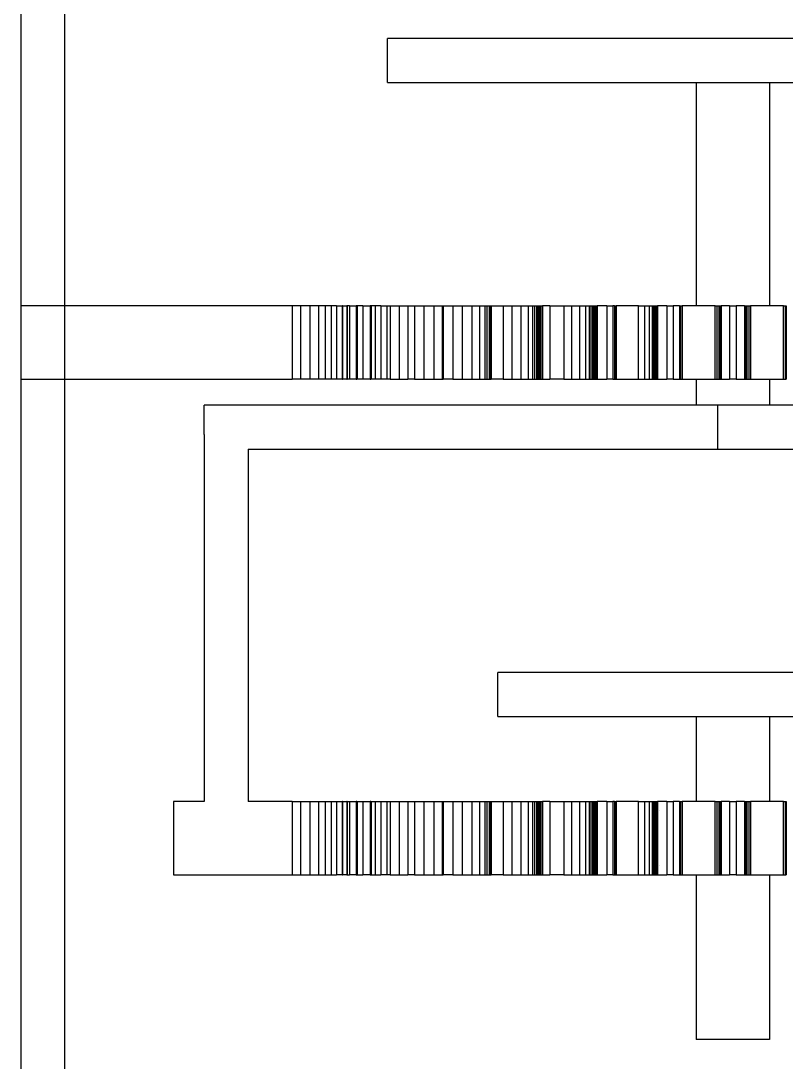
# Model space of a CAD drawing. Extents: x -49 to 4846, y -968 to 1090.
# Drawn here: x 3659.2 to 3763.6, y 842.1 to 984.1 of the extents above; entities that cross this region are included whole.
import ezdxf

# ---------------------------------------------------------------- set-up
doc = ezdxf.new("R2010")
doc.units = 0
doc.layers.get('0').update_dxf_attribs({"linetype": 'CONTINUOUS'})

msp = doc.modelspace()

# ---------------------------------------------------------------- linework, layer by layer
at = {"color": 1}
for p, q in [((3659.242788, 1007.596389), (3659.242788, 757.596389)), ((3659.242788, 1007.596389), (3659.242788, 757.596389)), ((3665.242788, 757.596389), (3665.242788, 1007.596389)), ((3709.242788, 975.661723), (3709.242788, 981.661723)), ((3824.242788, 981.661723), (3709.242788, 981.661723)), ((3709.242788, 975.661723), (3709.242788, 981.661723)), ((3709.242788, 975.661723), (3959.242788, 975.661723)), ((3751.300501, 975.661723), (3751.300501, 945.189722)), ((3761.300501, 975.661723), (3761.300501, 945.189722)), ((3659.242788, 945.189722), (3659.242788, 935.189722)), ((3696.242608, 945.189722), (3659.242788, 945.189722)), ((3696.242608, 945.189722), (3696.242608, 935.189722)), ((3696.24787, 945.189722), (3696.243923, 945.189722)), ((3697.348955, 945.189722), (3696.24787, 945.189722)), ((3696.24787, 945.189722), (3696.24787, 935.189722)), ((3698.626124, 945.189722), (3697.348955, 945.189722)), ((3697.348955, 945.189722), (3697.348955, 935.189722)), ((3699.825635, 945.189722), (3698.626124, 945.189722)), ((3698.626124, 945.189722), (3698.626124, 935.189722)), ((3700.747678, 945.189722), (3699.825635, 945.189722)), ((3699.825635, 945.189722), (3699.825635, 935.189722)), ((3701.538768, 945.189722), (3700.747676, 945.189722)), ((3700.747678, 945.189722), (3700.747678, 935.189722)), ((3702.283377, 945.189722), (3701.538768, 945.189722)), ((3701.538768, 945.189722), (3701.538768, 935.189722)), ((3702.283377, 945.189722), (3702.283377, 935.189722)), ((3702.283378, 945.189722), (3703.065824, 945.189722)), ((3703.08027, 945.189722), (3703.065551, 945.189722)), ((3703.065824, 945.189722), (3703.065824, 935.189722)), ((3703.08027, 945.189722), (3703.08501, 945.189722)), ((3703.08501, 945.189722), (3703.08501, 935.189722)), ((3703.08501, 945.189722), (3703.689914, 945.189722)), ((3703.734, 945.189722), (3703.689914, 945.189722)), ((3703.689914, 945.189722), (3703.689914, 935.189722)), ((3703.734, 945.189722), (3703.748665, 945.189722)), ((3703.734, 945.189722), (3703.734, 935.189722)), ((3703.748665, 945.189722), (3703.748665, 935.189722)), ((3704.023174, 945.189722), (3703.748665, 945.189722)), ((3704.023174, 945.189722), (3704.023174, 935.189722)), ((3704.023176, 945.189722), (3704.950318, 945.189722)), ((3705.023556, 945.189722), (3704.950318, 945.189722)), ((3704.950318, 945.189722), (3704.950318, 935.189722)), ((3705.023556, 945.189722), (3705.053554, 945.189722)), ((3705.023556, 945.189722), (3705.023556, 935.189722)), ((3705.053554, 945.189722), (3705.053554, 935.189722)), ((3705.077155, 945.189722), (3705.053554, 945.189722)), ((3705.847597, 945.189722), (3705.077155, 945.189722)), ((3705.077155, 945.189722), (3705.077155, 935.189722)), ((3705.847597, 945.189722), (3705.847597, 935.189722)), ((3705.847598, 945.189722), (3706.840622, 945.189722)), ((3706.942654, 945.189722), (3706.840622, 945.189722)), ((3706.840622, 945.189722), (3706.840622, 935.189722)), ((3706.942654, 945.189722), (3706.993322, 945.189722)), ((3706.942654, 945.189722), (3706.942654, 935.189722)), ((3706.993322, 945.189722), (3706.993322, 935.189722)), ((3707.525964, 945.189722), (3706.993322, 945.189722)), ((3708.297549, 945.189722), (3707.525964, 945.189722)), ((3707.525964, 945.189722), (3707.525964, 935.189722)), ((3708.297549, 945.189722), (3708.297549, 935.189722)), ((3708.29755, 945.189722), (3709.129159, 945.189722)), ((3709.129159, 945.189722), (3709.129159, 935.189722)), ((3709.129159, 945.189722), (3709.588624, 945.189722)), ((3709.588624, 945.189722), (3709.588624, 935.189722)), ((3709.588624, 945.189722), (3710.837717, 945.189722)), ((3710.837717, 945.189722), (3710.837717, 935.189722)), ((3710.837717, 945.189722), (3712.009745, 945.189722)), ((3712.009745, 945.189722), (3712.009745, 935.189722)), ((3712.009745, 945.189722), (3712.908592, 945.189722)), ((3712.908592, 945.189722), (3712.908592, 935.189722)), ((3712.908592, 945.189722), (3714.191394, 945.189722)), ((3714.191394, 945.189722), (3714.191394, 935.189722)), ((3714.191394, 945.189722), (3715.546024, 945.189722)), ((3715.546024, 945.189722), (3715.546024, 935.189722)), ((3715.546024, 945.189722), (3716.668772, 945.189722)), ((3716.668772, 945.189722), (3716.668772, 935.189722)), ((3716.668772, 945.189722), (3716.826049, 945.189722)), ((3716.826049, 945.189722), (3716.826049, 935.189722)), ((3716.826049, 945.189722), (3718.124996, 945.189722)), ((3718.124996, 945.189722), (3718.124996, 935.189722)), ((3718.124996, 945.189722), (3719.385442, 945.189722)), ((3719.385442, 945.189722), (3719.385442, 935.189722)), ((3719.385442, 945.189722), (3720.698085, 945.189722)), ((3720.698085, 945.189722), (3720.698085, 935.189722)), ((3720.698085, 945.189722), (3721.769007, 945.189722)), ((3721.769007, 945.189722), (3721.769007, 935.189722)), ((3721.769007, 945.189722), (3722.471939, 945.189722)), ((3722.471939, 945.189722), (3722.471939, 935.189722)), ((3722.471939, 945.189722), (3722.762106, 945.189722)), ((3722.762106, 945.189722), (3722.762106, 935.189722)), ((3722.762106, 945.189722), (3723.10026, 945.189722)), ((3723.10026, 945.189722), (3723.10026, 935.189722)), ((3723.10026, 945.189722), (3723.108453, 945.189722)), ((3723.108453, 945.189722), (3723.108453, 935.189722)), ((3723.108453, 945.189722), (3723.306667, 945.189722)), ((3723.306667, 945.189722), (3723.306667, 935.189722)), ((3723.306667, 945.189722), (3723.367576, 945.189722)), ((3723.367576, 945.189722), (3723.367576, 935.189722)), ((3723.367576, 945.189722), (3725.009852, 945.189722)), ((3725.009852, 945.189722), (3725.009852, 935.189722)), ((3725.009852, 945.189722), (3726.192854, 945.189722)), ((3726.192854, 945.189722), (3726.192854, 935.189722)), ((3726.192854, 945.189722), (3727.406143, 945.189722)), ((3727.406143, 945.189722), (3727.406143, 935.189722)), ((3727.406143, 945.189722), (3728.378434, 945.189722)), ((3728.378434, 945.189722), (3728.378434, 935.189722)), ((3728.378434, 945.189722), (3729.005607, 945.189722)), ((3729.005608, 945.189722), (3729.005608, 935.189722)), ((3729.005608, 945.189722), (3729.26115, 945.189722)), ((3729.26115, 945.189722), (3729.26115, 935.189722)), ((3729.26115, 945.189722), (3729.556026, 945.189722)), ((3729.556026, 945.189722), (3729.556026, 935.189722)), ((3729.556026, 945.189722), (3729.563125, 945.189722)), ((3729.563125, 945.189722), (3729.563125, 935.189722)), ((3729.563125, 945.189722), (3729.734103, 945.189722)), ((3729.734103, 945.189722), (3729.734103, 935.189722)), ((3729.734103, 945.189722), (3729.788922, 945.189722)), ((3729.788922, 945.189722), (3729.788922, 935.189722)), ((3729.788922, 945.189722), (3729.963883, 945.189722)), ((3729.963883, 945.189722), (3729.963883, 935.189722)), ((3729.963883, 945.189722), (3730.08489, 945.189722)), ((3730.08489, 945.189722), (3730.08489, 935.189722)), ((3730.08489, 945.189722), (3730.141309, 945.189722)), ((3730.141304, 945.189722), (3730.141304, 935.189722)), ((3730.141304, 945.189722), (3730.358444, 945.189722)), ((3730.358444, 945.189722), (3730.358444, 935.189722)), ((3731.34843, 945.189722), (3730.358444, 945.189722)), ((3731.34843, 945.189722), (3731.34843, 935.189722)), ((3731.34843, 945.189722), (3733.26226, 945.189722)), ((3733.26226, 945.189722), (3733.26226, 935.189722)), ((3733.26226, 945.189722), (3734.316115, 945.189722)), ((3734.316115, 945.189722), (3734.316115, 935.189722)), ((3734.316115, 945.189722), (3735.377022, 945.189722)), ((3735.377022, 945.189722), (3735.377022, 935.189722)), ((3735.377022, 945.189722), (3736.20819, 945.189722)), ((3736.20819, 945.189722), (3736.20819, 935.189722)), ((3736.20819, 945.189722), (3736.732194, 945.189722)), ((3736.732194, 945.189722), (3736.732194, 935.189722)), ((3736.732194, 945.189722), (3736.941944, 945.189722)), ((3736.941944, 945.189722), (3736.941944, 935.189722)), ((3736.941944, 945.189722), (3737.180653, 945.189722)), ((3737.180653, 945.189722), (3737.180653, 935.189722)), ((3737.180653, 945.189722), (3737.186348, 945.189722)), ((3737.186348, 945.189722), (3737.186348, 935.189722)), ((3737.186348, 945.189722), (3737.322618, 945.189722)), ((3737.322618, 945.189722), (3737.322618, 935.189722)), ((3737.322618, 945.189722), (3737.365907, 945.189722)), ((3737.365907, 945.189722), (3737.365907, 935.189722)), ((3737.365907, 945.189722), (3737.502419, 945.189722)), ((3737.502419, 945.189722), (3737.502419, 935.189722)), ((3737.502419, 945.189722), (3737.594851, 945.189722)), ((3737.594851, 945.189722), (3737.594851, 935.189722)), ((3737.594851, 945.189722), (3737.637072, 945.189722)), ((3737.637069, 945.189722), (3737.637069, 935.189722)), ((3737.637069, 945.189722), (3737.792753, 945.189722)), ((3737.792753, 945.189722), (3737.792753, 935.189722)), ((3739.112377, 945.189722), (3737.792753, 945.189722)), ((3739.112377, 945.189722), (3739.112377, 935.189722)), ((3739.112377, 945.189722), (3739.934851, 945.189722)), ((3739.934851, 945.189722), (3739.934851, 935.189722)), ((3740.176209, 945.189722), (3739.934851, 945.189722)), ((3740.176209, 945.189722), (3740.176209, 935.189722)), ((3740.176209, 945.189722), (3740.258568, 945.189722)), ((3740.258568, 945.189722), (3740.258568, 935.189722)), ((3740.258568, 945.189722), (3740.381801, 945.189722)), ((3743.439668, 945.189722), (3740.381801, 945.189722)), ((3740.381801, 945.189722), (3740.381801, 935.189722)), ((3743.439668, 945.189722), (3744.262359, 945.189722)), ((3743.439668, 935.189722), (3743.439668, 945.189722)), ((3744.262359, 945.189722), (3744.262359, 935.189722)), ((3744.262359, 945.189722), (3744.916076, 945.189722)), ((3744.916076, 945.189722), (3744.916076, 935.189722)), ((3744.916076, 945.189722), (3745.314009, 945.189722)), ((3745.314009, 945.189722), (3745.314009, 935.189722)), ((3745.314009, 945.189722), (3745.4688, 945.189722)), ((3745.4688, 945.189722), (3745.4688, 935.189722)), ((3745.4688, 945.189722), (3745.64091, 945.189722)), ((3745.64091, 945.189722), (3745.64091, 935.189722)), ((3745.64091, 945.189722), (3745.644951, 945.189722)), ((3745.644951, 945.189722), (3745.644951, 935.189722)), ((3745.644951, 945.189722), (3745.740558, 945.189722)), ((3745.740558, 945.189722), (3745.740558, 935.189722)), ((3745.740558, 945.189722), (3745.770425, 945.189722)), ((3745.770425, 945.189722), (3745.770425, 935.189722)), ((3745.770425, 945.189722), (3745.862521, 945.189722)), ((3745.862521, 945.189722), (3745.862521, 935.189722)), ((3745.862521, 945.189722), (3745.92234, 945.189722)), ((3745.92234, 945.189722), (3745.92234, 935.189722)), ((3745.92234, 945.189722), (3745.948517, 945.189722)), ((3745.948515, 945.189722), (3745.948515, 935.189722)), ((3745.948515, 945.189722), (3746.035941, 945.189722)), ((3746.035941, 945.189722), (3746.035941, 935.189722)), ((3747.284337, 945.189722), (3746.035941, 945.189722)), ((3747.284337, 945.189722), (3747.284337, 935.189722)), ((3747.284337, 945.189722), (3748.164972, 945.189722)), ((3748.164972, 945.189722), (3748.164972, 935.189722)), ((3749.028976, 945.189722), (3748.164972, 945.189722)), ((3749.028976, 945.189722), (3749.028976, 935.189722)), ((3749.028976, 945.189722), (3749.031783, 945.189722)), ((3749.031783, 945.189722), (3749.031783, 935.189722)), ((3749.031783, 945.189722), (3749.041799, 945.189722)), ((3749.041799, 945.189722), (3749.041799, 935.189722)), ((3749.041799, 945.189722), (3749.046208, 945.189722)), ((3749.046208, 945.189722), (3749.046208, 935.189722)), ((3749.046208, 945.189722), (3749.078929, 945.189722)), ((3749.078928, 945.189722), (3749.078928, 935.189722)), ((3749.078928, 945.189722), (3749.178814, 945.189722)), ((3749.178814, 945.189722), (3749.178814, 935.189722)), ((3749.178814, 945.189722), (3749.382166, 945.189722)), ((3753.9079, 945.189722), (3749.382166, 945.189722)), ((3749.382166, 945.189722), (3749.382166, 935.189722)), ((3753.9079, 945.189722), (3754.121516, 945.189722)), ((3753.9079, 935.189722), (3753.9079, 945.189722)), ((3754.121516, 945.189722), (3754.121516, 935.189722)), ((3754.121516, 945.189722), (3754.375986, 945.189722)), ((3754.375986, 945.189722), (3754.375986, 935.189722)), ((3754.375986, 945.189722), (3754.469053, 945.189722)), ((3754.469053, 945.189722), (3754.469053, 935.189722)), ((3754.469053, 945.189722), (3754.567042, 945.189722)), ((3754.567042, 945.189722), (3754.567042, 935.189722)), ((3754.567042, 945.189722), (3754.569253, 945.189722)), ((3754.569253, 945.189722), (3754.569253, 935.189722)), ((3754.569253, 945.189722), (3754.620018, 945.189722)), ((3754.620018, 945.189722), (3754.620018, 935.189722)), ((3754.620018, 945.189722), (3754.635158, 945.189722)), ((3754.635158, 945.189722), (3754.635158, 935.189722)), ((3754.635158, 945.189722), (3754.678814, 945.189722)), ((3754.678814, 945.189722), (3754.678814, 935.189722)), ((3754.678814, 945.189722), (3754.703403, 945.189722)), ((3754.703403, 945.189722), (3754.703403, 935.189722)), ((3754.703403, 945.189722), (3754.712394, 945.189722)), ((3754.712393, 945.189722), (3754.712393, 935.189722)), ((3754.712393, 945.189722), (3754.727738, 945.189722)), ((3754.727738, 945.189722), (3754.727738, 935.189722)), ((3755.850347, 945.189722), (3754.727738, 945.189722)), ((3755.850347, 945.189722), (3755.850347, 935.189722)), ((3755.850347, 945.189722), (3756.750656, 945.189722)), ((3756.750656, 945.189722), (3756.750656, 935.189722)), ((3757.873264, 945.189722), (3756.750656, 945.189722)), ((3757.873264, 945.189722), (3757.873264, 935.189722)), ((3757.873264, 945.189722), (3757.888609, 945.189722)), ((3757.888609, 945.189722), (3757.888609, 935.189722)), ((3757.888609, 945.189722), (3757.901252, 945.189722)), ((3757.901252, 945.189722), (3757.901252, 935.189722)), ((3757.901252, 945.189722), (3757.937072, 945.189722)), ((3757.937072, 945.189722), (3757.937072, 935.189722)), ((3757.937072, 945.189722), (3757.938893, 945.189722)), ((3757.938893, 945.189722), (3757.938893, 935.189722)), ((3757.938893, 945.189722), (3757.980985, 945.189722)), ((3757.980985, 945.189722), (3757.980985, 935.189722)), ((3757.980985, 945.189722), (3758.003455, 945.189722)), ((3758.003455, 945.189722), (3758.003455, 935.189722)), ((3758.003455, 945.189722), (3758.031749, 945.189722)), ((3758.031749, 945.189722), (3758.031749, 935.189722)), ((3758.031749, 945.189722), (3758.089904, 945.189722)), ((3758.089904, 945.189722), (3758.089904, 935.189722)), ((3758.089904, 945.189722), (3758.1097, 945.189722)), ((3758.1097, 945.189722), (3758.1097, 935.189722)), ((3758.1097, 945.189722), (3758.225017, 945.189722)), ((3758.225016, 945.189722), (3758.225016, 935.189722)), ((3758.225016, 945.189722), (3758.479486, 945.189722)), ((3758.479486, 945.189722), (3758.479486, 935.189722)), ((3758.479486, 945.189722), (3758.693103, 945.189722)), ((3763.218836, 945.189722), (3758.693103, 945.189722)), ((3758.693103, 945.189722), (3758.693103, 935.189722)), ((3763.218836, 945.189722), (3763.422189, 945.189722)), ((3763.218836, 935.189722), (3763.218836, 945.189722)), ((3763.422189, 945.189722), (3763.422189, 935.189722)), ((3763.422189, 945.189722), (3763.522074, 945.189722)), ((3763.522074, 945.189722), (3763.522074, 935.189722)), ((3763.522074, 945.189722), (3763.549349, 945.189722)), ((3763.549349, 945.189722), (3763.549349, 935.189722)), ((3763.549349, 945.189722), (3763.568934, 945.189722)), ((3763.568934, 945.189722), (3763.568934, 935.189722)), ((3659.242788, 935.189722), (3696.242608, 935.189722)), ((3696.243923, 935.189722), (3696.24787, 935.189722)), ((3697.348955, 935.189722), (3696.24787, 935.189722)), ((3698.626124, 935.189722), (3697.348955, 935.189722)), ((3699.825635, 935.189722), (3698.626124, 935.189722)), ((3700.747678, 935.189722), (3699.825635, 935.189722)), ((3701.538768, 935.189722), (3700.747676, 935.189722)), ((3702.283377, 935.189722), (3701.538768, 935.189722)), ((3703.065824, 935.189722), (3702.283378, 935.189722)), ((3703.065551, 935.189722), (3703.08027, 935.189722)), ((3703.08501, 935.189722), (3703.08027, 935.189722)), ((3703.689914, 935.189722), (3703.08501, 935.189722)), ((3703.689914, 935.189722), (3703.734, 935.189722)), ((3703.748665, 935.189722), (3703.734, 935.189722)), ((3704.023174, 935.189722), (3703.748665, 935.189722)), ((3704.950318, 935.189722), (3704.023176, 935.189722)), ((3704.950318, 935.189722), (3705.023556, 935.189722)), ((3705.053554, 935.189722), (3705.023556, 935.189722)), ((3705.077155, 935.189722), (3705.053554, 935.189722)), ((3705.847597, 935.189722), (3705.077155, 935.189722)), ((3706.840622, 935.189722), (3705.847598, 935.189722)), ((3706.840622, 935.189722), (3706.942654, 935.189722)), ((3706.993322, 935.189722), (3706.942654, 935.189722)), ((3707.525964, 935.189722), (3706.993322, 935.189722)), ((3708.297549, 935.189722), (3707.525964, 935.189722)), ((3709.129159, 935.189722), (3708.29755, 935.189722)), ((3709.588624, 935.189722), (3709.129159, 935.189722)), ((3709.588624, 935.189722), (3710.837717, 935.189722)), ((3710.837717, 935.189722), (3712.009745, 935.189722)), ((3712.908592, 935.189722), (3712.009745, 935.189722)), ((3712.908592, 935.189722), (3714.191394, 935.189722)), ((3714.191394, 935.189722), (3715.546024, 935.189722)), ((3715.546024, 935.189722), (3716.668772, 935.189722)), ((3716.668772, 935.189722), (3716.826049, 935.189722)), ((3718.124996, 935.189722), (3716.826049, 935.189722)), ((3718.124996, 935.189722), (3719.385442, 935.189722)), ((3719.385442, 935.189722), (3720.698085, 935.189722)), ((3720.698085, 935.189722), (3721.769007, 935.189722)), ((3721.769007, 935.189722), (3722.471939, 935.189722)), ((3722.471939, 935.189722), (3722.762106, 935.189722)), ((3722.762106, 935.189722), (3723.10026, 935.189722)), ((3723.10026, 935.189722), (3723.108453, 935.189722)), ((3723.108453, 935.189722), (3723.306667, 935.189722)), ((3723.306667, 935.189722), (3723.367576, 935.189722)), ((3725.009852, 935.189722), (3723.367576, 935.189722)), ((3725.009852, 935.189722), (3726.192854, 935.189722)), ((3726.192854, 935.189722), (3727.406143, 935.189722)), ((3727.406143, 935.189722), (3728.378434, 935.189722)), ((3728.378434, 935.189722), (3729.005607, 935.189722)), ((3729.005608, 935.189722), (3729.26115, 935.189722)), ((3729.26115, 935.189722), (3729.556026, 935.189722)), ((3729.556026, 935.189722), (3729.563125, 935.189722)), ((3729.563125, 935.189722), (3729.734103, 935.189722)), ((3729.734103, 935.189722), (3729.788922, 935.189722)), ((3729.788922, 935.189722), (3729.963883, 935.189722)), ((3729.963883, 935.189722), (3730.08489, 935.189722)), ((3730.08489, 935.189722), (3730.141309, 935.189722)), ((3730.141304, 935.189722), (3730.358444, 935.189722)), ((3730.358444, 935.189722), (3731.34843, 935.189722)), ((3733.26226, 935.189722), (3731.34843, 935.189722)), ((3733.26226, 935.189722), (3734.316115, 935.189722)), ((3734.316115, 935.189722), (3735.377022, 935.189722)), ((3735.377022, 935.189722), (3736.20819, 935.189722)), ((3736.20819, 935.189722), (3736.732194, 935.189722)), ((3736.732194, 935.189722), (3736.941944, 935.189722)), ((3736.941944, 935.189722), (3737.180653, 935.189722)), ((3737.180653, 935.189722), (3737.186348, 935.189722)), ((3737.186348, 935.189722), (3737.322618, 935.189722)), ((3737.322618, 935.189722), (3737.365907, 935.189722)), ((3737.365907, 935.189722), (3737.502419, 935.189722)), ((3737.502419, 935.189722), (3737.594851, 935.189722)), ((3737.594851, 935.189722), (3737.637072, 935.189722)), ((3737.637069, 935.189722), (3737.792753, 935.189722)), ((3737.792753, 935.189722), (3739.112377, 935.189722)), ((3739.934851, 935.189722), (3739.112377, 935.189722)), ((3739.934851, 935.189722), (3740.176209, 935.189722)), ((3740.176209, 935.189722), (3740.258568, 935.189722)), ((3740.258568, 935.189722), (3740.381801, 935.189722)), ((3740.381801, 935.189722), (3743.439668, 935.189722)), ((3743.439668, 935.189722), (3744.262359, 935.189722)), ((3744.262359, 935.189722), (3744.916076, 935.189722)), ((3744.916076, 935.189722), (3745.314009, 935.189722)), ((3745.314009, 935.189722), (3745.4688, 935.189722)), ((3745.4688, 935.189722), (3745.64091, 935.189722)), ((3745.64091, 935.189722), (3745.644951, 935.189722)), ((3745.644951, 935.189722), (3745.740558, 935.189722)), ((3745.740558, 935.189722), (3745.770425, 935.189722)), ((3745.770425, 935.189722), (3745.862521, 935.189722)), ((3745.862521, 935.189722), (3745.92234, 935.189722)), ((3745.92234, 935.189722), (3745.948517, 935.189722)), ((3745.948515, 935.189722), (3746.035941, 935.189722)), ((3746.035941, 935.189722), (3747.284337, 935.189722)), ((3748.164972, 935.189722), (3747.284337, 935.189722)), ((3748.164972, 935.189722), (3749.028976, 935.189722)), ((3749.028976, 935.189722), (3749.031783, 935.189722)), ((3749.031783, 935.189722), (3749.041799, 935.189722)), ((3749.041799, 935.189722), (3749.046208, 935.189722)), ((3749.046208, 935.189722), (3749.078929, 935.189722)), ((3749.078928, 935.189722), (3749.178814, 935.189722)), ((3749.178814, 935.189722), (3749.382166, 935.189722)), ((3749.382166, 935.189722), (3753.9079, 935.189722)), ((3751.300501, 935.189722), (3751.300501, 931.661723)), ((3753.9079, 935.189722), (3754.121516, 935.189722)), ((3754.121516, 935.189722), (3754.375986, 935.189722)), ((3754.375986, 935.189722), (3754.469053, 935.189722)), ((3754.469053, 935.189722), (3754.567042, 935.189722)), ((3754.567042, 935.189722), (3754.569253, 935.189722)), ((3754.569253, 935.189722), (3754.620018, 935.189722)), ((3754.620018, 935.189722), (3754.635158, 935.189722)), ((3754.635158, 935.189722), (3754.678814, 935.189722)), ((3754.678814, 935.189722), (3754.703403, 935.189722)), ((3754.703403, 935.189722), (3754.712394, 935.189722)), ((3754.712393, 935.189722), (3754.727738, 935.189722)), ((3754.727738, 935.189722), (3755.850347, 935.189722)), ((3756.750656, 935.189722), (3755.850347, 935.189722)), ((3756.750656, 935.189722), (3757.873264, 935.189722)), ((3757.873264, 935.189722), (3757.888609, 935.189722)), ((3757.888609, 935.189722), (3757.901252, 935.189722)), ((3757.901252, 935.189722), (3757.937072, 935.189722)), ((3757.937072, 935.189722), (3757.938893, 935.189722)), ((3757.938893, 935.189722), (3757.980985, 935.189722)), ((3757.980985, 935.189722), (3758.003455, 935.189722)), ((3758.003455, 935.189722), (3758.031749, 935.189722)), ((3758.031749, 935.189722), (3758.089904, 935.189722)), ((3758.089904, 935.189722), (3758.1097, 935.189722)), ((3758.1097, 935.189722), (3758.225017, 935.189722)), ((3758.225016, 935.189722), (3758.479486, 935.189722)), ((3758.479486, 935.189722), (3758.693103, 935.189722)), ((3758.693103, 935.189722), (3763.218836, 935.189722)), ((3761.300501, 935.189722), (3761.300501, 931.661723)), ((3763.218836, 935.189722), (3763.422189, 935.189722)), ((3763.422189, 935.189722), (3763.522074, 935.189722)), ((3763.522074, 935.189722), (3763.549349, 935.189722)), ((3763.549349, 935.189722), (3763.568934, 935.189722)), ((3684.242788, 927.63854), (3684.242788, 931.661723)), ((3754.242788, 931.661723), (3684.242788, 931.661723)), ((3684.242788, 927.63854), (3684.242788, 931.661723)), ((3829.242788, 931.661723), (3754.242788, 931.661723)), ((3754.242788, 925.661723), (3754.242788, 931.661723)), ((3684.242788, 927.63854), (3684.242788, 877.63854)), ((3684.242788, 927.63854), (3684.242788, 877.63854)), ((3690.242788, 925.661723), (3754.242788, 925.661723)), ((3690.242788, 925.661723), (3690.242788, 877.63854)), ((3754.242788, 925.661723), (3829.242788, 925.661723)), ((3724.242788, 889.189722), (3724.242788, 895.189722)), ((3829.242788, 895.189722), (3724.242788, 895.189722)), ((3724.242788, 889.189722), (3724.242788, 895.189722)), ((3724.242788, 889.189722), (3944.242788, 889.189722)), ((3751.300501, 889.189722), (3751.300501, 877.63854)), ((3761.300501, 889.189722), (3761.300501, 877.63854)), ((3680.04671, 877.63854), (3680.04671, 867.63854)), ((3684.242788, 877.63854), (3680.04671, 877.63854)), ((3696.242608, 877.63854), (3690.242788, 877.63854)), ((3696.24787, 877.63854), (3696.242608, 877.63854)), ((3696.242608, 877.63854), (3696.242608, 867.63854)), ((3696.24787, 877.63854), (3697.348955, 877.63854)), ((3696.24787, 877.63854), (3696.24787, 867.63854)), ((3697.348955, 877.63854), (3698.626124, 877.63854)), ((3697.348955, 877.63854), (3697.348955, 867.63854)), ((3698.626124, 877.63854), (3699.825635, 877.63854)), ((3698.626124, 877.63854), (3698.626124, 867.63854)), ((3699.825635, 877.63854), (3700.747678, 877.63854)), ((3699.825635, 877.63854), (3699.825635, 867.63854)), ((3700.747676, 877.63854), (3701.538768, 877.63854)), ((3700.747676, 877.63854), (3700.747676, 867.63854)), ((3701.538768, 877.63854), (3702.283377, 877.63854)), ((3701.538768, 877.63854), (3701.538768, 867.63854)), ((3702.283378, 877.63854), (3703.065824, 877.63854)), ((3702.283378, 877.63854), (3702.283378, 867.63854)), ((3703.08027, 877.63854), (3703.065551, 877.63854)), ((3703.065824, 877.63854), (3703.065824, 867.63854)), ((3703.08027, 877.63854), (3703.08501, 877.63854)), ((3703.08501, 877.63854), (3703.08501, 867.63854)), ((3703.08501, 877.63854), (3703.689914, 877.63854)), ((3703.734, 877.63854), (3703.689914, 877.63854)), ((3703.689914, 877.63854), (3703.689914, 867.63854)), ((3703.734, 877.63854), (3703.748665, 877.63854)), ((3703.734, 877.63854), (3703.734, 867.63854)), ((3703.748665, 877.63854), (3703.748665, 867.63854)), ((3703.748665, 877.63854), (3704.023174, 877.63854)), ((3704.023176, 877.63854), (3704.950318, 877.63854)), ((3704.023176, 877.63854), (3704.023176, 867.63854)), ((3705.023556, 877.63854), (3704.950318, 877.63854)), ((3704.950318, 877.63854), (3704.950318, 867.63854)), ((3705.023556, 877.63854), (3705.053554, 877.63854)), ((3705.023556, 877.63854), (3705.023556, 867.63854)), ((3705.053554, 877.63854), (3705.053554, 867.63854)), ((3705.053554, 877.63854), (3705.077155, 877.63854)), ((3705.077155, 877.63854), (3705.847597, 877.63854)), ((3705.077155, 877.63854), (3705.077155, 867.63854)), ((3705.847598, 877.63854), (3706.840622, 877.63854)), ((3705.847598, 877.63854), (3705.847598, 867.63854)), ((3706.942654, 877.63854), (3706.840622, 877.63854)), ((3706.840622, 877.63854), (3706.840622, 867.63854)), ((3706.942654, 877.63854), (3706.944341, 877.63854)), ((3706.942654, 877.63854), (3706.993322, 877.63854)), ((3706.942654, 877.63854), (3706.942654, 867.63854)), ((3706.993322, 877.63854), (3706.993322, 867.63854)), ((3706.993322, 877.63854), (3707.525964, 877.63854)), ((3707.525964, 877.63854), (3708.297549, 877.63854)), ((3707.525964, 877.63854), (3707.525964, 867.63854)), ((3708.29755, 877.63854), (3709.129159, 877.63854)), ((3708.29755, 877.63854), (3708.29755, 867.63854)), ((3709.129159, 877.63854), (3709.588624, 877.63854)), ((3709.129159, 877.63854), (3709.129159, 867.63854)), ((3709.588624, 877.63854), (3710.837717, 877.63854)), ((3709.588624, 877.63854), (3709.588624, 867.63854)), ((3710.837717, 877.63854), (3712.009745, 877.63854)), ((3710.837717, 877.63854), (3710.837717, 867.63854)), ((3712.009745, 877.63854), (3712.908592, 877.63854)), ((3712.009745, 877.63854), (3712.009745, 867.63854)), ((3712.908592, 877.63854), (3714.191394, 877.63854)), ((3712.908592, 877.63854), (3712.908592, 867.63854)), ((3714.191394, 877.63854), (3715.546024, 877.63854)), ((3714.191394, 877.63854), (3714.191394, 867.63854)), ((3715.546024, 877.63854), (3716.668772, 877.63854)), ((3715.546024, 877.63854), (3715.546024, 867.63854)), ((3716.668772, 877.63854), (3716.826049, 877.63854)), ((3716.668772, 877.63854), (3716.668772, 867.63854)), ((3716.826049, 877.63854), (3718.124996, 877.63854)), ((3716.826049, 877.63854), (3716.826049, 867.63854)), ((3718.124996, 877.63854), (3719.385442, 877.63854)), ((3718.124996, 877.63854), (3718.124996, 867.63854)), ((3719.385442, 877.63854), (3720.698085, 877.63854)), ((3719.385442, 877.63854), (3719.385442, 867.63854)), ((3720.698085, 877.63854), (3721.769007, 877.63854)), ((3720.698085, 877.63854), (3720.698085, 867.63854)), ((3721.769007, 877.63854), (3722.471939, 877.63854)), ((3721.769007, 877.63854), (3721.769007, 867.63854)), ((3722.471939, 877.63854), (3722.762106, 877.63854)), ((3722.471939, 877.63854), (3722.471939, 867.63854)), ((3722.762106, 877.63854), (3723.10026, 877.63854)), ((3722.762106, 877.63854), (3722.762106, 867.63854)), ((3723.10026, 877.63854), (3723.108453, 877.63854)), ((3723.10026, 877.63854), (3723.10026, 867.63854)), ((3723.108453, 877.63854), (3723.306667, 877.63854)), ((3723.108453, 877.63854), (3723.108453, 867.63854)), ((3723.306667, 877.63854), (3723.367576, 877.63854)), ((3723.306667, 877.63854), (3723.306667, 867.63854)), ((3723.367576, 877.63854), (3725.009852, 877.63854)), ((3723.367576, 877.63854), (3723.367576, 867.63854)), ((3725.009852, 877.63854), (3726.192854, 877.63854)), ((3725.009852, 877.63854), (3725.009852, 867.63854)), ((3726.192854, 877.63854), (3727.406143, 877.63854)), ((3726.192854, 877.63854), (3726.192854, 867.63854)), ((3727.406143, 877.63854), (3728.378434, 877.63854)), ((3727.406143, 877.63854), (3727.406143, 867.63854)), ((3728.378434, 877.63854), (3729.005607, 877.63854)), ((3728.378434, 877.63854), (3728.378434, 867.63854)), ((3729.005608, 877.63854), (3729.26115, 877.63854)), ((3729.005608, 877.63854), (3729.005608, 867.63854)), ((3729.26115, 877.63854), (3729.556026, 877.63854)), ((3729.26115, 877.63854), (3729.26115, 867.63854)), ((3729.556026, 877.63854), (3729.563125, 877.63854)), ((3729.556026, 877.63854), (3729.556026, 867.63854)), ((3729.563125, 877.63854), (3729.734103, 877.63854)), ((3729.563125, 877.63854), (3729.563125, 867.63854)), ((3729.734103, 877.63854), (3729.788922, 877.63854)), ((3729.734103, 877.63854), (3729.734103, 867.63854)), ((3729.788922, 877.63854), (3729.963883, 877.63854)), ((3729.788922, 877.63854), (3729.788922, 867.63854)), ((3729.963883, 877.63854), (3730.08489, 877.63854)), ((3729.963883, 877.63854), (3729.963883, 867.63854)), ((3730.08489, 877.63854), (3730.141309, 877.63854)), ((3730.08489, 877.63854), (3730.08489, 867.63854)), ((3730.141304, 877.63854), (3730.358444, 877.63854)), ((3730.141304, 877.63854), (3730.141304, 867.63854)), ((3731.34843, 877.63854), (3730.358444, 877.63854)), ((3730.358444, 877.63854), (3730.358444, 867.63854)), ((3731.34843, 877.63854), (3733.26226, 877.63854)), ((3731.34843, 877.63854), (3731.34843, 867.63854)), ((3733.26226, 877.63854), (3734.316115, 877.63854)), ((3733.26226, 877.63854), (3733.26226, 867.63854)), ((3734.316115, 877.63854), (3735.377022, 877.63854)), ((3734.316115, 877.63854), (3734.316115, 867.63854)), ((3735.377022, 877.63854), (3736.20819, 877.63854)), ((3735.377022, 877.63854), (3735.377022, 867.63854)), ((3736.20819, 877.63854), (3736.732194, 877.63854)), ((3736.20819, 877.63854), (3736.20819, 867.63854)), ((3736.732194, 877.63854), (3736.941944, 877.63854)), ((3736.732194, 877.63854), (3736.732194, 867.63854)), ((3736.941944, 877.63854), (3737.180653, 877.63854)), ((3736.941944, 877.63854), (3736.941944, 867.63854)), ((3737.180653, 877.63854), (3737.186348, 877.63854)), ((3737.180653, 877.63854), (3737.180653, 867.63854)), ((3737.186348, 877.63854), (3737.322618, 877.63854)), ((3737.186348, 877.63854), (3737.186348, 867.63854)), ((3737.322618, 877.63854), (3737.365907, 877.63854)), ((3737.322618, 877.63854), (3737.322618, 867.63854)), ((3737.365907, 877.63854), (3737.502419, 877.63854)), ((3737.365907, 877.63854), (3737.365907, 867.63854)), ((3737.502419, 877.63854), (3737.594851, 877.63854)), ((3737.502419, 877.63854), (3737.502419, 867.63854)), ((3737.594851, 877.63854), (3737.637072, 877.63854)), ((3737.594851, 877.63854), (3737.594851, 867.63854)), ((3737.637069, 877.63854), (3737.792753, 877.63854)), ((3737.637069, 877.63854), (3737.637069, 867.63854)), ((3739.112377, 877.63854), (3737.792753, 877.63854)), ((3737.792753, 877.63854), (3737.792753, 867.63854)), ((3739.112377, 877.63854), (3739.934851, 877.63854)), ((3739.112377, 877.63854), (3739.112377, 867.63854)), ((3740.176209, 877.63854), (3739.934851, 877.63854)), ((3739.934851, 877.63854), (3739.934851, 867.63854)), ((3740.176209, 877.63854), (3740.258568, 877.63854)), ((3740.176209, 877.63854), (3740.176209, 867.63854)), ((3740.258568, 877.63854), (3740.381801, 877.63854)), ((3740.260062, 877.63854), (3740.258568, 877.63854)), ((3740.258568, 877.63854), (3740.258568, 867.63854)), ((3740.381801, 877.63854), (3740.381801, 867.63854)), ((3743.439668, 877.63854), (3740.381801, 877.63854)), ((3743.439668, 877.63854), (3744.262359, 877.63854)), ((3743.439668, 867.63854), (3743.439668, 877.63854)), ((3744.262359, 877.63854), (3744.916076, 877.63854)), ((3744.262359, 877.63854), (3744.262359, 867.63854)), ((3744.916076, 877.63854), (3745.314009, 877.63854)), ((3744.916076, 877.63854), (3744.916076, 867.63854)), ((3745.314009, 877.63854), (3745.4688, 877.63854)), ((3745.314009, 877.63854), (3745.314009, 867.63854)), ((3745.4688, 877.63854), (3745.64091, 877.63854)), ((3745.4688, 877.63854), (3745.4688, 867.63854)), ((3745.64091, 877.63854), (3745.644951, 877.63854)), ((3745.64091, 877.63854), (3745.64091, 867.63854)), ((3745.644951, 877.63854), (3745.740558, 877.63854)), ((3745.644951, 877.63854), (3745.644951, 867.63854)), ((3745.740558, 877.63854), (3745.770425, 877.63854)), ((3745.740558, 877.63854), (3745.740558, 867.63854)), ((3745.770425, 877.63854), (3745.862521, 877.63854)), ((3745.770425, 877.63854), (3745.770425, 867.63854)), ((3745.862521, 877.63854), (3745.92234, 877.63854)), ((3745.862521, 877.63854), (3745.862521, 867.63854)), ((3745.92234, 877.63854), (3745.948517, 877.63854)), ((3745.92234, 877.63854), (3745.92234, 867.63854)), ((3745.948515, 877.63854), (3746.035941, 877.63854)), ((3745.948515, 877.63854), (3745.948515, 867.63854)), ((3747.284337, 877.63854), (3746.035941, 877.63854)), ((3746.035941, 877.63854), (3746.035941, 867.63854)), ((3747.284337, 877.63854), (3748.164972, 877.63854)), ((3747.284337, 877.63854), (3747.284337, 867.63854)), ((3749.028976, 877.63854), (3748.164972, 877.63854)), ((3748.164972, 877.63854), (3748.164972, 867.63854)), ((3749.028079, 877.63854), (3749.028079, 867.63854)), ((3749.028976, 877.63854), (3749.031783, 877.63854)), ((3749.028976, 877.63854), (3749.028976, 867.63854)), ((3749.031783, 877.63854), (3749.041799, 877.63854)), ((3749.031783, 877.63854), (3749.031783, 867.63854)), ((3749.041799, 877.63854), (3749.046208, 877.63854)), ((3749.041799, 877.63854), (3749.041799, 867.63854)), ((3749.046208, 877.63854), (3749.078929, 877.63854)), ((3749.046208, 877.63854), (3749.046208, 867.63854)), ((3749.078928, 877.63854), (3749.178814, 877.63854)), ((3749.078928, 877.63854), (3749.078928, 867.63854)), ((3749.178814, 877.63854), (3749.382166, 877.63854)), ((3749.178814, 877.63854), (3749.178814, 867.63854)), ((3749.382166, 877.63854), (3749.382166, 867.63854)), ((3753.9079, 877.63854), (3749.382166, 877.63854)), ((3753.9079, 877.63854), (3754.121516, 877.63854)), ((3753.9079, 867.63854), (3753.9079, 877.63854)), ((3754.121516, 877.63854), (3754.375986, 877.63854)), ((3754.121516, 877.63854), (3754.121516, 867.63854)), ((3754.375986, 877.63854), (3754.469053, 877.63854)), ((3754.375986, 877.63854), (3754.375986, 867.63854)), ((3754.469053, 877.63854), (3754.567042, 877.63854)), ((3754.469053, 877.63854), (3754.469053, 867.63854)), ((3754.567042, 877.63854), (3754.569253, 877.63854)), ((3754.567042, 877.63854), (3754.567042, 867.63854)), ((3754.569253, 877.63854), (3754.620018, 877.63854)), ((3754.569253, 877.63854), (3754.569253, 867.63854)), ((3754.620018, 877.63854), (3754.635158, 877.63854)), ((3754.620018, 877.63854), (3754.620018, 867.63854)), ((3754.635158, 877.63854), (3754.678814, 877.63854)), ((3754.635158, 877.63854), (3754.635158, 867.63854)), ((3754.678814, 877.63854), (3754.703403, 877.63854)), ((3754.678814, 877.63854), (3754.678814, 867.63854)), ((3754.703403, 877.63854), (3754.712394, 877.63854)), ((3754.703403, 877.63854), (3754.703403, 867.63854)), ((3754.712393, 877.63854), (3754.727738, 877.63854)), ((3754.712393, 877.63854), (3754.712393, 867.63854)), ((3755.850347, 877.63854), (3754.727738, 877.63854)), ((3754.727738, 877.63854), (3754.727738, 867.63854)), ((3755.850347, 877.63854), (3756.750656, 877.63854)), ((3755.850347, 877.63854), (3755.850347, 867.63854)), ((3757.873264, 877.63854), (3756.750656, 877.63854)), ((3756.750656, 877.63854), (3756.750656, 867.63854)), ((3757.873264, 877.63854), (3757.888609, 877.63854)), ((3757.873264, 877.63854), (3757.873264, 867.63854)), ((3757.888609, 877.63854), (3757.901252, 877.63854)), ((3757.888609, 877.63854), (3757.888609, 867.63854)), ((3757.901252, 877.63854), (3757.937072, 877.63854)), ((3757.901252, 877.63854), (3757.901252, 867.63854)), ((3757.937072, 877.63854), (3757.938893, 877.63854)), ((3757.937072, 877.63854), (3757.937072, 867.63854)), ((3757.938893, 877.63854), (3757.980985, 877.63854)), ((3757.938893, 877.63854), (3757.938893, 867.63854)), ((3757.980985, 877.63854), (3758.003455, 877.63854)), ((3757.980985, 877.63854), (3757.980985, 867.63854)), ((3758.003455, 877.63854), (3758.031749, 877.63854)), ((3758.003455, 877.63854), (3758.003455, 867.63854)), ((3758.031749, 877.63854), (3758.089904, 877.63854)), ((3758.031749, 877.63854), (3758.031749, 867.63854)), ((3758.089904, 877.63854), (3758.1097, 877.63854)), ((3758.089904, 877.63854), (3758.089904, 867.63854)), ((3758.1097, 877.63854), (3758.225017, 877.63854)), ((3758.1097, 877.63854), (3758.1097, 867.63854)), ((3758.225016, 877.63854), (3758.479486, 877.63854)), ((3758.225016, 877.63854), (3758.225016, 867.63854)), ((3758.479486, 877.63854), (3758.693103, 877.63854)), ((3758.479486, 877.63854), (3758.479486, 867.63854)), ((3758.693103, 877.63854), (3758.693103, 867.63854)), ((3763.218836, 877.63854), (3758.693103, 877.63854)), ((3763.218836, 877.63854), (3763.422189, 877.63854)), ((3763.218836, 867.63854), (3763.218836, 877.63854)), ((3763.422189, 877.63854), (3763.522074, 877.63854)), ((3763.422189, 877.63854), (3763.422189, 867.63854)), ((3763.522074, 877.63854), (3763.549349, 877.63854)), ((3763.522074, 877.63854), (3763.522074, 867.63854)), ((3763.549349, 877.63854), (3763.568934, 877.63854)), ((3763.549349, 877.63854), (3763.549349, 867.63854)), ((3763.568934, 877.63854), (3763.568934, 867.63854)), ((3746.252524, 876.33854), (3746.251418, 876.33854)), ((3754.620018, 876.63854), (3754.621532, 876.63854)), ((3754.704572, 876.33854), (3754.703403, 876.33854)), ((3754.712393, 876.63854), (3754.713928, 876.63854)), ((3757.873264, 876.63854), (3757.874799, 876.63854)), ((3757.888609, 876.63854), (3757.889874, 876.63854)), ((3757.890253, 876.33854), (3757.888609, 876.33854)), ((3746.252524, 868.93854), (3746.251418, 868.93854)), ((3757.938657, 868.93854), (3757.937072, 868.93854)), ((3680.04671, 867.63854), (3696.242608, 867.63854)), ((3696.242608, 867.63854), (3696.24787, 867.63854)), ((3696.24787, 867.63854), (3697.348955, 867.63854)), ((3697.348955, 867.63854), (3698.626124, 867.63854)), ((3698.626124, 867.63854), (3699.825635, 867.63854)), ((3699.825635, 867.63854), (3700.747678, 867.63854)), ((3700.747676, 867.63854), (3701.538768, 867.63854)), ((3701.538768, 867.63854), (3702.283377, 867.63854)), ((3703.065824, 867.63854), (3702.283378, 867.63854)), ((3703.065551, 867.63854), (3703.08027, 867.63854)), ((3703.08501, 867.63854), (3703.08027, 867.63854)), ((3703.689914, 867.63854), (3703.08501, 867.63854)), ((3703.689914, 867.63854), (3703.734, 867.63854)), ((3703.748665, 867.63854), (3703.734, 867.63854)), ((3703.748665, 867.63854), (3704.023174, 867.63854)), ((3704.950318, 867.63854), (3704.023176, 867.63854)), ((3704.950318, 867.63854), (3705.023556, 867.63854)), ((3705.053554, 867.63854), (3705.023556, 867.63854)), ((3705.053554, 867.63854), (3705.077155, 867.63854)), ((3705.077155, 867.63854), (3705.847597, 867.63854)), ((3706.840622, 867.63854), (3705.847598, 867.63854)), ((3706.840622, 867.63854), (3706.942654, 867.63854)), ((3706.942654, 867.63854), (3706.944341, 867.63854)), ((3706.993322, 867.63854), (3706.942654, 867.63854)), ((3706.993322, 867.63854), (3707.525964, 867.63854)), ((3707.525964, 867.63854), (3708.297549, 867.63854)), ((3709.129159, 867.63854), (3708.29755, 867.63854)), ((3709.588624, 867.63854), (3709.129159, 867.63854)), ((3709.588624, 867.63854), (3710.837717, 867.63854)), ((3710.837717, 867.63854), (3712.009745, 867.63854)), ((3712.908592, 867.63854), (3712.009745, 867.63854)), ((3712.908592, 867.63854), (3714.191394, 867.63854)), ((3714.191394, 867.63854), (3715.546024, 867.63854)), ((3715.546024, 867.63854), (3716.668772, 867.63854)), ((3716.668772, 867.63854), (3716.826049, 867.63854)), ((3718.124996, 867.63854), (3716.826049, 867.63854)), ((3718.124996, 867.63854), (3719.385442, 867.63854)), ((3719.385442, 867.63854), (3720.698085, 867.63854)), ((3720.698085, 867.63854), (3721.769007, 867.63854)), ((3721.769007, 867.63854), (3722.471939, 867.63854)), ((3722.471939, 867.63854), (3722.762106, 867.63854)), ((3722.762106, 867.63854), (3723.10026, 867.63854)), ((3723.10026, 867.63854), (3723.108453, 867.63854)), ((3723.108453, 867.63854), (3723.306667, 867.63854)), ((3723.306667, 867.63854), (3723.367576, 867.63854)), ((3725.009852, 867.63854), (3723.367576, 867.63854)), ((3725.009852, 867.63854), (3726.192854, 867.63854)), ((3726.192854, 867.63854), (3727.406143, 867.63854)), ((3727.406143, 867.63854), (3728.378434, 867.63854)), ((3728.378434, 867.63854), (3729.005607, 867.63854)), ((3729.005608, 867.63854), (3729.26115, 867.63854)), ((3729.26115, 867.63854), (3729.556026, 867.63854)), ((3729.556026, 867.63854), (3729.563125, 867.63854)), ((3729.563125, 867.63854), (3729.734103, 867.63854)), ((3729.734103, 867.63854), (3729.788922, 867.63854)), ((3729.788922, 867.63854), (3729.963883, 867.63854)), ((3729.963883, 867.63854), (3730.08489, 867.63854)), ((3730.08489, 867.63854), (3730.141309, 867.63854)), ((3730.141304, 867.63854), (3730.358444, 867.63854)), ((3730.358444, 867.63854), (3731.34843, 867.63854)), ((3733.26226, 867.63854), (3731.34843, 867.63854)), ((3733.26226, 867.63854), (3734.316115, 867.63854)), ((3734.316115, 867.63854), (3735.377022, 867.63854)), ((3735.377022, 867.63854), (3736.20819, 867.63854)), ((3736.20819, 867.63854), (3736.732194, 867.63854)), ((3736.732194, 867.63854), (3736.941944, 867.63854)), ((3736.941944, 867.63854), (3737.180653, 867.63854)), ((3737.180653, 867.63854), (3737.186348, 867.63854)), ((3737.186348, 867.63854), (3737.322618, 867.63854)), ((3737.322618, 867.63854), (3737.365907, 867.63854)), ((3737.365907, 867.63854), (3737.502419, 867.63854)), ((3737.502419, 867.63854), (3737.594851, 867.63854)), ((3737.594851, 867.63854), (3737.637072, 867.63854)), ((3737.637069, 867.63854), (3737.792753, 867.63854)), ((3737.792753, 867.63854), (3739.112377, 867.63854)), ((3739.934851, 867.63854), (3739.112377, 867.63854)), ((3739.934851, 867.63854), (3740.176209, 867.63854)), ((3740.176209, 867.63854), (3740.258568, 867.63854)), ((3740.258568, 867.63854), (3740.381801, 867.63854)), ((3740.381801, 867.63854), (3743.439668, 867.63854)), ((3743.439668, 867.63854), (3744.262359, 867.63854)), ((3744.262359, 867.63854), (3744.916076, 867.63854)), ((3744.916076, 867.63854), (3745.314009, 867.63854)), ((3745.314009, 867.63854), (3745.4688, 867.63854)), ((3745.4688, 867.63854), (3745.64091, 867.63854)), ((3745.64091, 867.63854), (3745.644951, 867.63854)), ((3745.644951, 867.63854), (3745.740558, 867.63854)), ((3745.740558, 867.63854), (3745.770425, 867.63854)), ((3745.770425, 867.63854), (3745.862521, 867.63854)), ((3745.862521, 867.63854), (3745.92234, 867.63854)), ((3745.92234, 867.63854), (3745.948517, 867.63854)), ((3745.948515, 867.63854), (3746.035941, 867.63854)), ((3746.035941, 867.63854), (3747.284337, 867.63854)), ((3748.164972, 867.63854), (3747.284337, 867.63854)), ((3748.164972, 867.63854), (3749.028976, 867.63854)), ((3749.028976, 867.63854), (3749.031783, 867.63854)), ((3749.031783, 867.63854), (3749.041799, 867.63854)), ((3749.041799, 867.63854), (3749.046208, 867.63854)), ((3749.046208, 867.63854), (3749.078929, 867.63854)), ((3749.078928, 867.63854), (3749.178814, 867.63854)), ((3749.178814, 867.63854), (3749.382166, 867.63854)), ((3749.382166, 867.63854), (3753.9079, 867.63854)), ((3751.300501, 867.63854), (3751.300501, 845.189722)), ((3753.9079, 867.63854), (3754.121516, 867.63854)), ((3754.121516, 867.63854), (3754.375986, 867.63854)), ((3754.375986, 867.63854), (3754.469053, 867.63854)), ((3754.469053, 867.63854), (3754.567042, 867.63854)), ((3754.567042, 867.63854), (3754.569253, 867.63854)), ((3754.569253, 867.63854), (3754.620018, 867.63854)), ((3754.620018, 867.63854), (3754.635158, 867.63854)), ((3754.635158, 867.63854), (3754.678814, 867.63854)), ((3754.678814, 867.63854), (3754.703403, 867.63854)), ((3754.703403, 867.63854), (3754.712394, 867.63854)), ((3754.712393, 867.63854), (3754.727738, 867.63854)), ((3754.727738, 867.63854), (3755.850347, 867.63854)), ((3756.750656, 867.63854), (3755.850347, 867.63854)), ((3756.750656, 867.63854), (3757.873264, 867.63854)), ((3757.873264, 867.63854), (3757.888609, 867.63854)), ((3757.888609, 867.63854), (3757.901252, 867.63854)), ((3757.901252, 867.63854), (3757.937072, 867.63854)), ((3757.938711, 868.63854), (3757.937072, 868.63854)), ((3757.937072, 867.63854), (3757.938893, 867.63854)), ((3757.938893, 867.63854), (3757.980985, 867.63854)), ((3757.980985, 867.63854), (3758.003455, 867.63854)), ((3758.003455, 867.63854), (3758.031749, 867.63854)), ((3758.031749, 867.63854), (3758.089904, 867.63854)), ((3758.089904, 867.63854), (3758.1097, 867.63854)), ((3758.1097, 867.63854), (3758.225017, 867.63854)), ((3758.225016, 867.63854), (3758.479486, 867.63854)), ((3758.479486, 867.63854), (3758.693103, 867.63854)), ((3758.693103, 867.63854), (3763.218836, 867.63854)), ((3761.300501, 867.63854), (3761.300501, 845.189722)), ((3763.218836, 867.63854), (3763.422189, 867.63854)), ((3763.422189, 867.63854), (3763.522074, 867.63854)), ((3763.522074, 867.63854), (3763.549349, 867.63854)), ((3763.549349, 867.63854), (3763.568934, 867.63854)), ((3753.800501, 845.189722), (3751.300501, 845.189722)), ((3761.300501, 845.189722), (3753.800501, 845.189722))]:
    msp.add_line(p, q, dxfattribs=at)

doc.saveas('drawing.dxf')
